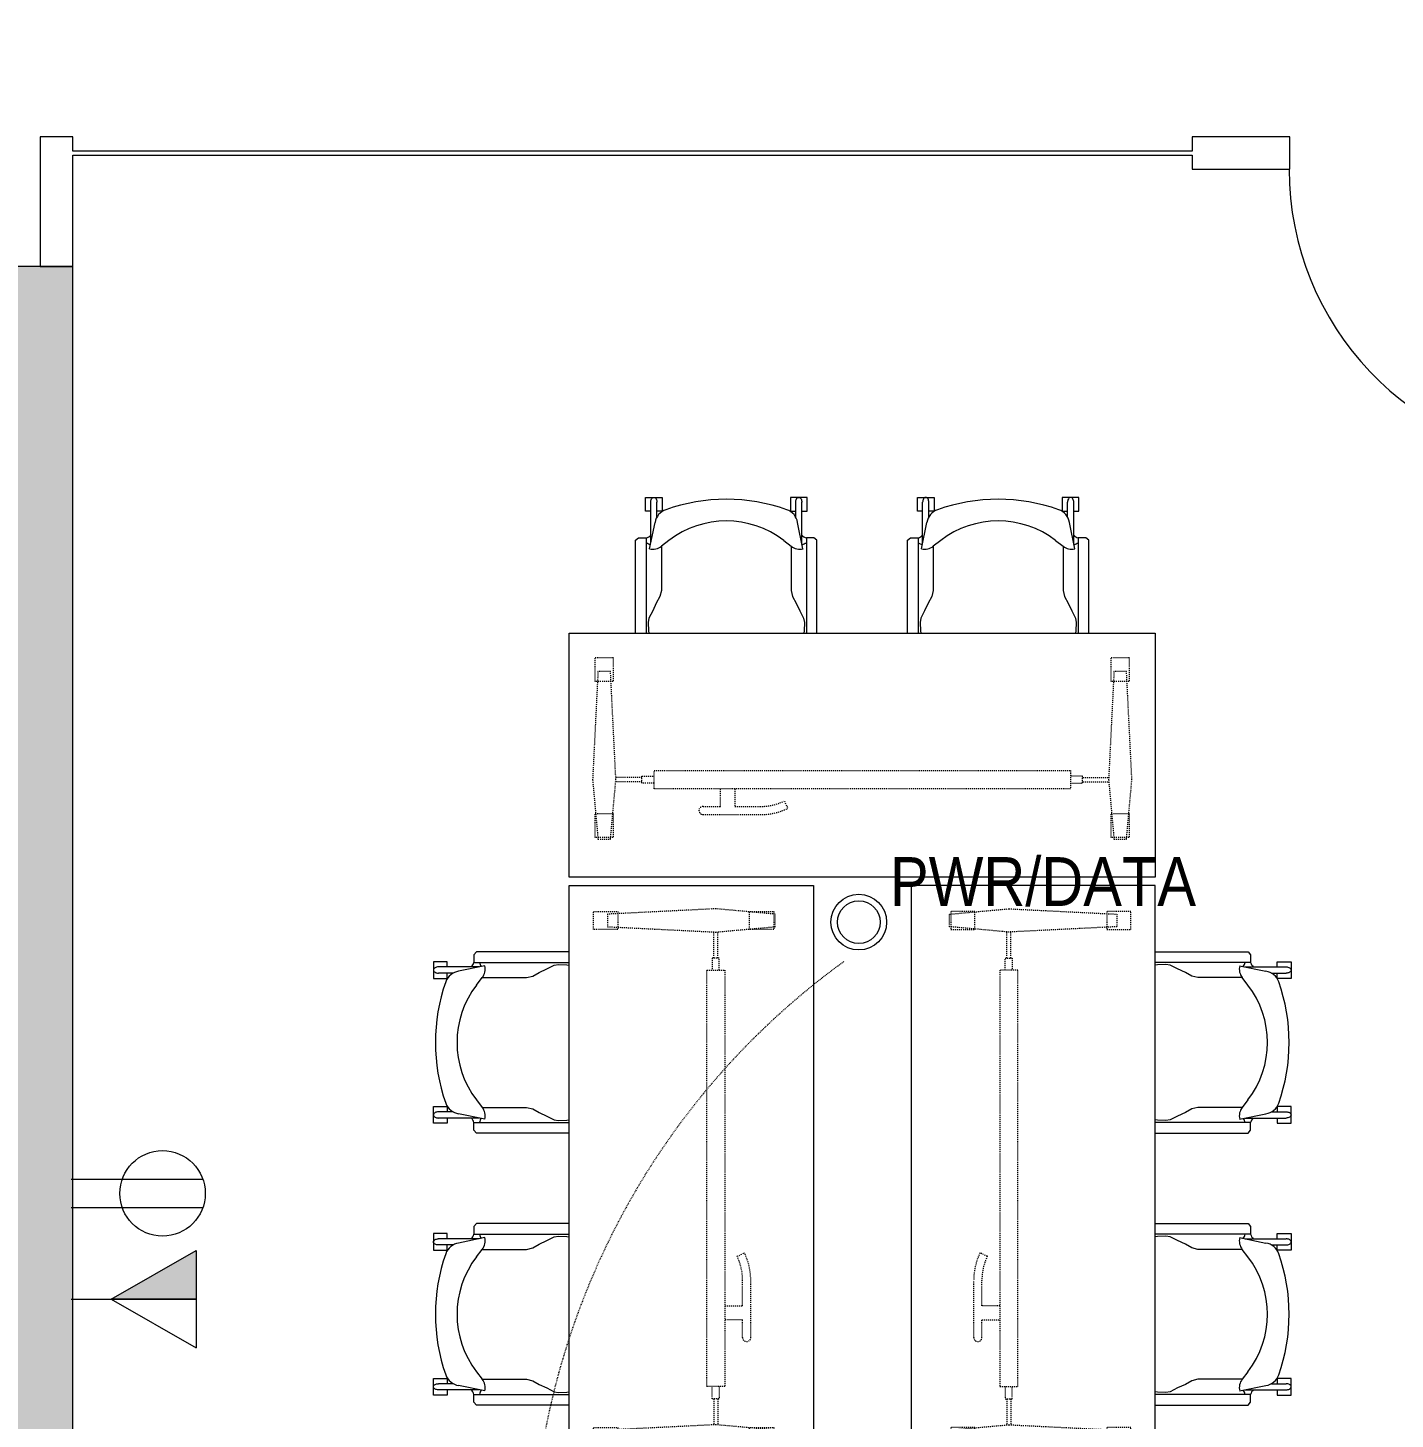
# Model space of a CAD drawing. Header units: inches. Extents: x 1 to 4574, y -953 to 1388.
# Drawn here: x 2739.3 to 2907.3, y -79.3 to 91.7 of the extents above; entities that cross this region are included whole.
import ezdxf

# ---------------------------------------------------------------- set-up
doc = ezdxf.new("R2010")
doc.units = ezdxf.units.IN
doc.header["$MEASUREMENT"] = 0
doc.linetypes.add('Dash', pattern=[0.25, 0.125, -0.125])
doc.linetypes.add('Overhead', pattern=[0.15625, 0.09375, -0.0625])
for name, color, linetype, lineweight in [('3rd Floor Revit Background_dwg', 8, 'Continuous', 9), ('A-ANNO-NOTE', 131, 'Continuous', 20), ('A-DETL-GENF', 92, 'Continuous', 9), ('A-DETL-MEDM', 33, 'Continuous', 20), ('A-DOOR', 31, 'Continuous', 9), ('A-FLOR-OVHD', 1, 'Overhead', 9), ('A-WALL', 113, 'Continuous', 50), ('AWAEX', 7, 'Continuous', 9), ('E-ELEC-FIXT-IDEN', 2, 'Continuous', 9), ('I-FURN', 30, 'Continuous', 9), ('I-FURN-HDLN', 30, 'Continuous', 9), ('I-WALL', 2, 'Continuous', 9)]:
    doc.layers.add(name, color=color, linetype=linetype, lineweight=lineweight)
doc.styles.add('Arial_3', font='arial.ttf', dxfattribs={"width": 0.85, "height": 6})

# ---------------------------------------------------------------- blocks, each defined once
blk = doc.blocks.new('Training Tables - 30x72-1695247-3rd Floor New Construction - Tel_Data_Elec Plan')
at = {"layer": 'I-FURN'}
for p, q in [((-26.63, 31.69), (-24.58, 31.69)), ((-26.63, 30), (-26.63, 31.69)), ((-25.98, 31.19), (-25.96, 31.3)), ((-25.98, 31.1), (-25.98, 31.19)), ((-25.98, 26.05), (-25.98, 31.1)), ((-25.96, 31.3), (-25.93, 31.4)), ((-25.93, 31.4), (-25.89, 31.49)), ((-25.89, 31.49), (-25.83, 31.57)), ((-25.83, 31.57), (-25.77, 31.63)), ((-25.77, 31.63), (-25.71, 31.67)), ((-25.71, 31.67), (-25.64, 31.69)), ((-25.64, 31.69), (-25.57, 31.69)), ((-25.57, 31.69), (-25.5, 31.67)), ((-25.5, 31.67), (-25.44, 31.63)), ((-25.44, 31.63), (-25.38, 31.57)), ((-25.38, 31.57), (-25.33, 31.49)), ((-25.33, 31.49), (-25.28, 31.4)), ((-25.28, 31.4), (-25.25, 31.3)), ((-25.25, 31.3), (-25.23, 31.19)), ((-25.23, 31.19), (-25.23, 31.08)), ((-25.23, 29.27), (-25.23, 31.08)), ((-24.58, 31.69), (-24.58, 30)), ((-8.82, 31.69), (-8.82, 30)), ((-6.78, 31.69), (-8.82, 31.69)), ((-8.18, 31.08), (-8.17, 31.19)), ((-8.18, 29.27), (-8.18, 31.08)), ((-8.17, 31.19), (-8.15, 31.3)), ((-8.15, 31.3), (-8.12, 31.4)), ((-8.12, 31.4), (-8.08, 31.49)), ((-8.08, 31.49), (-8.03, 31.57)), ((-8.03, 31.57), (-7.97, 31.63)), ((-7.97, 31.63), (-7.9, 31.67)), ((-7.9, 31.67), (-7.83, 31.69)), ((-7.83, 31.69), (-7.76, 31.69)), ((-7.76, 31.69), (-7.7, 31.67)), ((-7.7, 31.67), (-7.63, 31.63)), ((-7.63, 31.63), (-7.57, 31.57)), ((-7.57, 31.57), (-7.52, 31.49)), ((-7.52, 31.49), (-7.48, 31.4)), ((-7.48, 31.4), (-7.45, 31.3)), ((-7.45, 31.3), (-7.43, 31.19)), ((-7.43, 31.19), (-7.42, 31.1)), ((-7.42, 26.05), (-7.42, 31.1)), ((-6.78, 30), (-6.78, 31.69)), ((6.78, 31.69), (8.82, 31.69)), ((6.78, 30), (6.78, 31.69)), ((7.43, 31.19), (7.42, 31.1)), ((7.42, 26.05), (7.42, 31.1)), ((7.45, 31.3), (7.43, 31.19)), ((7.48, 31.4), (7.45, 31.3)), ((7.52, 31.49), (7.48, 31.4)), ((7.57, 31.57), (7.52, 31.49)), ((7.63, 31.63), (7.57, 31.57)), ((7.7, 31.67), (7.63, 31.63)), ((7.76, 31.69), (7.7, 31.67)), ((7.83, 31.69), (7.76, 31.69)), ((7.9, 31.67), (7.83, 31.69)), ((7.97, 31.63), (7.9, 31.67)), ((8.03, 31.57), (7.97, 31.63)), ((8.08, 31.49), (8.03, 31.57)), ((8.12, 31.4), (8.08, 31.49)), ((8.15, 31.3), (8.12, 31.4)), ((8.17, 31.19), (8.15, 31.3)), ((8.18, 31.08), (8.17, 31.19)), ((8.18, 29.27), (8.18, 31.08)), ((8.82, 31.69), (8.82, 30)), ((24.58, 31.69), (24.58, 30)), ((26.63, 31.69), (24.58, 31.69)), ((25.25, 31.3), (25.23, 31.19)), ((25.23, 31.19), (25.23, 31.08)), ((25.23, 29.27), (25.23, 31.08)), ((25.28, 31.4), (25.25, 31.3)), ((25.33, 31.49), (25.28, 31.4)), ((25.38, 31.57), (25.33, 31.49)), ((25.44, 31.63), (25.38, 31.57)), ((25.5, 31.67), (25.44, 31.63)), ((25.57, 31.69), (25.5, 31.67)), ((25.64, 31.69), (25.57, 31.69)), ((25.71, 31.67), (25.64, 31.69)), ((25.77, 31.63), (25.71, 31.67)), ((25.83, 31.57), (25.77, 31.63)), ((25.89, 31.49), (25.83, 31.57)), ((25.93, 31.4), (25.89, 31.49)), ((25.96, 31.3), (25.93, 31.4)), ((25.98, 31.19), (25.96, 31.3)), ((25.98, 31.1), (25.98, 31.19)), ((25.98, 26.05), (25.98, 31.1)), ((26.63, 30), (26.63, 31.69)), ((-25.98, 30), (-26.63, 30)), ((-24.58, 30), (-25.23, 30)), ((-8.82, 30), (-8.18, 30)), ((-7.42, 30), (-6.78, 30)), ((7.42, 30), (6.78, 30)), ((8.82, 30), (8.18, 30)), ((24.58, 30), (25.23, 30)), ((25.98, 30), (26.63, 30)), ((-26.12, 25.37), (-25.46, 28.6)), ((-7.28, 25.37), (-7.95, 28.6)), ((7.28, 25.37), (7.95, 28.6)), ((26.12, 25.37), (25.46, 28.6)), ((-27.85, 26.41), (-27.48, 26.71)), ((-27.85, 15), (-27.85, 26.41)), ((-27.48, 26.71), (-26.54, 26.71)), ((-26.54, 26.71), (-26.54, 15)), ((-23.76, 26.39), (-24.67, 25.69)), ((-24.67, 25.69), (-24.67, 20.24)), ((-9.64, 26.39), (-8.73, 25.69)), ((-8.73, 25.69), (-8.73, 20.24)), ((-6.87, 26.71), (-6.87, 15)), ((-5.93, 26.71), (-6.87, 26.71)), ((-5.56, 26.41), (-5.93, 26.71)), ((-5.56, 15), (-5.56, 26.41)), ((5.56, 26.41), (5.93, 26.71)), ((5.56, 15), (5.56, 26.41)), ((5.93, 26.71), (6.87, 26.71)), ((6.87, 26.71), (6.87, 15)), ((9.64, 26.39), (8.73, 25.69)), ((8.73, 25.69), (8.73, 20.24)), ((23.76, 26.39), (24.67, 25.69)), ((24.67, 25.69), (24.67, 20.24)), ((26.54, 26.71), (26.54, 15)), ((27.48, 26.71), (26.54, 26.71)), ((27.85, 26.41), (27.48, 26.71)), ((27.85, 15), (27.85, 26.41)), ((-24.86, 19.49), (-25.31, 18.7)), ((-24.67, 20.24), (-24.86, 19.49)), ((-8.73, 20.24), (-8.55, 19.49)), ((-8.55, 19.49), (-8.1, 18.7)), ((8.55, 19.49), (8.1, 18.7)), ((8.73, 20.24), (8.55, 19.49)), ((24.67, 20.24), (24.86, 19.49)), ((24.86, 19.49), (25.31, 18.7)), ((-25.75, 17.75), (-26.21, 16.85)), ((-25.31, 18.7), (-25.75, 17.75)), ((-8.1, 18.7), (-7.65, 17.75)), ((-7.65, 17.75), (-7.2, 16.85)), ((7.65, 17.75), (7.2, 16.85)), ((8.1, 18.7), (7.65, 17.75)), ((25.31, 18.7), (25.75, 17.75)), ((25.75, 17.75), (26.21, 16.85)), ((-26.21, 16.85), (-26.3, 16.32)), ((-26.3, 16.32), (-26.25, 15.29)), ((-7.2, 16.85), (-7.1, 16.32)), ((-7.1, 16.32), (-7.15, 15.29)), ((7.2, 16.85), (7.1, 16.32)), ((7.1, 16.32), (7.15, 15.29)), ((26.21, 16.85), (26.3, 16.32)), ((26.3, 16.32), (26.25, 15.29)), ((-36, -15), (-36, 15)), ((-36, 15), (36, 15)), ((-26.25, 15.29), (-26.22, 15)), ((-7.15, 15.29), (-7.18, 15)), ((7.15, 15.29), (7.18, 15)), ((26.25, 15.29), (26.22, 15)), ((36, 15), (36, -15)), ((36, -15), (-36, -15))]:
    blk.add_line(p, q, dxfattribs=at)
for centre, radius, start, end in [((-16.7, 9.11), 22.34, 70.5327, 109.4673), ((16.7, 9.11), 22.34, 70.5327, 109.4673), ((-23.48, 28.29), 2, 109.4673, 171.0828), ((-9.92, 28.29), 2, 8.9172, 70.5327), ((9.92, 28.29), 2, 109.4673, 171.0828), ((23.48, 28.29), 2, 8.9172, 70.5327), ((-16.7, 17.2), 11.59, 52.4563, 127.5437), ((16.7, 17.2), 11.59, 52.4563, 127.5437), ((-26.76, 27.75), 1.05, 282.043, 317.3785), ((-26.64, 25.1), 0.933, 49.3975, 83.8817), ((-25.73, 27.07), 1.74, 256.9936, 307.5437), ((-7.67, 27.07), 1.74, 232.4563, 283.0064), ((-6.65, 27.75), 1.05, 222.6215, 257.957), ((-6.77, 25.1), 0.933, 96.1183, 130.6025), ((6.65, 27.75), 1.05, 282.043, 317.3785), ((6.77, 25.1), 0.933, 49.3975, 83.8817), ((7.67, 27.07), 1.74, 256.9936, 307.5437), ((25.73, 27.07), 1.74, 232.4563, 283.0064), ((26.76, 27.75), 1.05, 222.6215, 257.957), ((26.64, 25.1), 0.933, 96.1183, 130.6025)]:
    blk.add_arc(centre, radius, start, end, dxfattribs=at)
at = {"layer": 'I-FURN-HDLN', "linetype": 'Dash'}
for p, q in [((-32.8, 9.05), (-32.8, 12.01)), ((-32.8, 12.01), (-30.6, 12.01)), ((-30.6, 12.01), (-30.6, 9.05)), ((30.6, 12.01), (32.8, 12.01)), ((30.6, 9.05), (30.6, 12.01)), ((32.8, 12.01), (32.8, 9.05)), ((-32.47, 10.29), (-33.13, -3)), ((-30.93, 10.29), (-32.47, 10.29)), ((-30.27, -3), (-30.93, 10.29)), ((30.93, 10.29), (30.27, -3)), ((32.47, 10.29), (30.93, 10.29)), ((33.13, -3), (32.47, 10.29)), ((-30.6, 9.05), (-32.8, 9.05)), ((32.8, 9.05), (30.6, 9.05)), ((-33.13, -3), (-32.47, -10.3)), ((-30.93, -10.3), (-30.27, -3)), ((-27.07, -3.25), (-30.29, -3.25)), ((-27.07, -2.75), (-30.28, -2.75)), ((-27.07, -2.57), (-25.57, -2.57)), ((-27.07, -3.43), (-27.07, -2.57)), ((-25.57, -4.11), (-25.57, -1.89)), ((-25.57, -1.89), (25.58, -1.89)), ((25.58, -1.89), (25.58, -4.11)), ((27.08, -2.57), (25.58, -2.57)), ((27.08, -3.43), (27.08, -2.57)), ((27.08, -2.75), (30.28, -2.75)), ((27.08, -3.25), (30.29, -3.25)), ((30.27, -3), (30.93, -10.3)), ((32.47, -10.3), (33.13, -3)), ((-25.57, -3.43), (-27.07, -3.43)), ((25.58, -4.11), (-25.57, -4.11)), ((-17.4, -6.3), (-17.4, -4.11)), ((-15.64, -4.11), (-15.64, -6.3)), ((25.58, -3.43), (27.08, -3.43)), ((-19.56, -6.3), (-17.4, -6.3)), ((-15.64, -6.3), (-12.56, -6.3)), ((-9.57, -5.63), (-9.15, -6.54)), ((-32.8, -10.12), (-32.8, -7.16)), ((-32.8, -7.16), (-30.6, -7.16)), ((-30.6, -7.16), (-30.6, -10.12)), ((-19.56, -7.3), (-12.56, -7.3)), ((30.6, -7.16), (32.8, -7.16)), ((30.6, -10.12), (30.6, -7.16)), ((32.8, -7.16), (32.8, -10.12)), ((-30.6, -10.12), (-32.8, -10.12)), ((32.8, -10.12), (30.6, -10.12)), ((-32.47, -10.3), (-30.93, -10.3)), ((30.93, -10.3), (32.47, -10.3))]:
    blk.add_line(p, q, dxfattribs=at)
for centre, radius, start, end in [((-19.56, -6.8), 0.5, 90, 270), ((-12.56, 0.7), 7, 270, 295.2411), ((-12.56, 0.7), 8, 270, 295.2061)]:
    blk.add_arc(centre, radius, start, end, dxfattribs=at)
blk = doc.blocks.new('Training Tables - 30x72-592698-3rd Floor New Construction - Tel_Data_Elec Plan')
at = {"layer": 'I-FURN'}
for p, q in [((-36, 15), (-36, -15)), ((36, 15), (-36, 15)), ((36, -15), (36, 15)), ((-36, -15), (36, -15)), ((-27.85, -15), (-27.85, -26.41)), ((-26.54, -26.71), (-26.54, -15)), ((-26.3, -16.32), (-26.25, -15.29)), ((-26.25, -15.29), (-26.22, -15)), ((-7.15, -15.29), (-7.18, -15)), ((-7.1, -16.32), (-7.15, -15.29)), ((-6.87, -26.71), (-6.87, -15)), ((-5.56, -15), (-5.56, -26.41)), ((5.56, -15), (5.56, -26.41)), ((6.87, -26.71), (6.87, -15)), ((7.1, -16.32), (7.15, -15.29)), ((7.15, -15.29), (7.18, -15)), ((26.25, -15.29), (26.22, -15)), ((26.3, -16.32), (26.25, -15.29)), ((26.54, -26.71), (26.54, -15)), ((27.85, -15), (27.85, -26.41)), ((-26.21, -16.85), (-26.3, -16.32)), ((-25.75, -17.75), (-26.21, -16.85)), ((-7.65, -17.75), (-7.2, -16.85)), ((-7.2, -16.85), (-7.1, -16.32)), ((7.2, -16.85), (7.1, -16.32)), ((7.65, -17.75), (7.2, -16.85)), ((25.75, -17.75), (26.21, -16.85)), ((26.21, -16.85), (26.3, -16.32)), ((-25.31, -18.7), (-25.75, -17.75)), ((-24.86, -19.49), (-25.31, -18.7)), ((-8.55, -19.49), (-8.1, -18.7)), ((-8.1, -18.7), (-7.65, -17.75)), ((8.1, -18.7), (7.65, -17.75)), ((8.55, -19.49), (8.1, -18.7)), ((24.86, -19.49), (25.31, -18.7)), ((25.31, -18.7), (25.75, -17.75)), ((-24.67, -20.24), (-24.86, -19.49)), ((-24.67, -25.69), (-24.67, -20.24)), ((-8.73, -20.24), (-8.55, -19.49)), ((-8.73, -25.69), (-8.73, -20.24)), ((8.73, -20.24), (8.55, -19.49)), ((8.73, -25.69), (8.73, -20.24)), ((24.67, -20.24), (24.86, -19.49)), ((24.67, -25.69), (24.67, -20.24)), ((-26.12, -25.37), (-25.46, -28.6)), ((-7.28, -25.37), (-7.95, -28.6)), ((7.28, -25.37), (7.95, -28.6)), ((26.12, -25.37), (25.46, -28.6)), ((-27.85, -26.41), (-27.48, -26.71)), ((-27.48, -26.71), (-26.54, -26.71)), ((-25.98, -26.05), (-25.98, -31.1)), ((-23.76, -26.39), (-24.67, -25.69)), ((-9.64, -26.39), (-8.73, -25.69)), ((-7.42, -26.05), (-7.42, -31.1)), ((-5.93, -26.71), (-6.87, -26.71)), ((-5.56, -26.41), (-5.93, -26.71)), ((5.56, -26.41), (5.93, -26.71)), ((5.93, -26.71), (6.87, -26.71)), ((7.42, -26.05), (7.42, -31.1)), ((9.64, -26.39), (8.73, -25.69)), ((23.76, -26.39), (24.67, -25.69)), ((25.98, -26.05), (25.98, -31.1)), ((27.48, -26.71), (26.54, -26.71)), ((27.85, -26.41), (27.48, -26.71)), ((-26.63, -30), (-26.63, -31.69)), ((-25.98, -30), (-26.63, -30)), ((-25.23, -29.27), (-25.23, -31.08)), ((-24.58, -30), (-25.23, -30)), ((-24.58, -31.69), (-24.58, -30)), ((-8.82, -30), (-8.18, -30)), ((-8.82, -31.69), (-8.82, -30)), ((-8.18, -29.27), (-8.18, -31.08)), ((-7.42, -30), (-6.78, -30)), ((-6.78, -30), (-6.78, -31.69)), ((6.78, -30), (6.78, -31.69)), ((7.42, -30), (6.78, -30)), ((8.18, -29.27), (8.18, -31.08)), ((8.82, -30), (8.18, -30)), ((8.82, -31.69), (8.82, -30)), ((24.58, -30), (25.23, -30)), ((24.58, -31.69), (24.58, -30)), ((25.23, -29.27), (25.23, -31.08)), ((25.98, -30), (26.63, -30)), ((26.63, -30), (26.63, -31.69)), ((-26.63, -31.69), (-24.58, -31.69)), ((-25.98, -31.1), (-25.98, -31.19)), ((-25.98, -31.19), (-25.96, -31.3)), ((-25.96, -31.3), (-25.93, -31.4)), ((-25.93, -31.4), (-25.89, -31.49)), ((-25.89, -31.49), (-25.83, -31.57)), ((-25.83, -31.57), (-25.77, -31.63)), ((-25.77, -31.63), (-25.71, -31.67)), ((-25.71, -31.67), (-25.64, -31.69)), ((-25.64, -31.69), (-25.57, -31.69)), ((-25.57, -31.69), (-25.5, -31.67)), ((-25.5, -31.67), (-25.44, -31.63)), ((-25.44, -31.63), (-25.38, -31.57)), ((-25.38, -31.57), (-25.33, -31.49)), ((-25.33, -31.49), (-25.28, -31.4)), ((-25.28, -31.4), (-25.25, -31.3)), ((-25.25, -31.3), (-25.23, -31.19)), ((-25.23, -31.19), (-25.23, -31.08)), ((-6.78, -31.69), (-8.82, -31.69)), ((-8.18, -31.08), (-8.17, -31.19)), ((-8.17, -31.19), (-8.15, -31.3)), ((-8.15, -31.3), (-8.12, -31.4)), ((-8.12, -31.4), (-8.08, -31.49)), ((-8.08, -31.49), (-8.03, -31.57)), ((-8.03, -31.57), (-7.97, -31.63)), ((-7.97, -31.63), (-7.9, -31.67)), ((-7.9, -31.67), (-7.83, -31.69)), ((-7.83, -31.69), (-7.76, -31.69)), ((-7.76, -31.69), (-7.7, -31.67)), ((-7.7, -31.67), (-7.63, -31.63)), ((-7.63, -31.63), (-7.57, -31.57)), ((-7.57, -31.57), (-7.52, -31.49)), ((-7.52, -31.49), (-7.48, -31.4)), ((-7.48, -31.4), (-7.45, -31.3)), ((-7.45, -31.3), (-7.43, -31.19)), ((-7.43, -31.19), (-7.42, -31.1)), ((6.78, -31.69), (8.82, -31.69)), ((7.43, -31.19), (7.42, -31.1)), ((7.45, -31.3), (7.43, -31.19)), ((7.48, -31.4), (7.45, -31.3)), ((7.52, -31.49), (7.48, -31.4)), ((7.57, -31.57), (7.52, -31.49)), ((7.63, -31.63), (7.57, -31.57)), ((7.7, -31.67), (7.63, -31.63)), ((7.76, -31.69), (7.7, -31.67)), ((7.83, -31.69), (7.76, -31.69)), ((7.9, -31.67), (7.83, -31.69)), ((7.97, -31.63), (7.9, -31.67)), ((8.03, -31.57), (7.97, -31.63)), ((8.08, -31.49), (8.03, -31.57)), ((8.12, -31.4), (8.08, -31.49)), ((8.15, -31.3), (8.12, -31.4)), ((8.17, -31.19), (8.15, -31.3)), ((8.18, -31.08), (8.17, -31.19)), ((26.63, -31.69), (24.58, -31.69)), ((25.23, -31.19), (25.23, -31.08)), ((25.25, -31.3), (25.23, -31.19)), ((25.28, -31.4), (25.25, -31.3)), ((25.33, -31.49), (25.28, -31.4)), ((25.38, -31.57), (25.33, -31.49)), ((25.44, -31.63), (25.38, -31.57)), ((25.5, -31.67), (25.44, -31.63)), ((25.57, -31.69), (25.5, -31.67)), ((25.64, -31.69), (25.57, -31.69)), ((25.71, -31.67), (25.64, -31.69)), ((25.77, -31.63), (25.71, -31.67)), ((25.83, -31.57), (25.77, -31.63)), ((25.89, -31.49), (25.83, -31.57)), ((25.93, -31.4), (25.89, -31.49)), ((25.96, -31.3), (25.93, -31.4)), ((25.98, -31.19), (25.96, -31.3)), ((25.98, -31.1), (25.98, -31.19))]:
    blk.add_line(p, q, dxfattribs=at)
for centre, radius, start, end in [((-25.73, -27.07), 1.74, 52.4563, 103.0064), ((-7.67, -27.07), 1.74, 76.9936, 127.5437), ((7.67, -27.07), 1.74, 52.4563, 103.0064), ((25.73, -27.07), 1.74, 76.9936, 127.5437), ((-26.64, -25.1), 0.933, 276.1183, 310.6025), ((-26.76, -27.75), 1.05, 42.6215, 77.957), ((-16.7, -17.2), 11.59, 232.4563, 307.5437), ((-6.65, -27.75), 1.05, 102.043, 137.3785), ((-6.77, -25.1), 0.933, 229.3975, 263.8817), ((6.77, -25.1), 0.933, 276.1183, 310.6025), ((6.65, -27.75), 1.05, 42.6215, 77.957), ((16.7, -17.2), 11.59, 232.4563, 307.5437), ((26.76, -27.75), 1.05, 102.043, 137.3785), ((26.64, -25.1), 0.933, 229.3975, 263.8817), ((-23.48, -28.29), 2, 188.9172, 250.5327), ((-9.92, -28.29), 2, 289.4673, 351.0828), ((9.92, -28.29), 2, 188.9172, 250.5327), ((23.48, -28.29), 2, 289.4673, 351.0828), ((-16.7, -9.11), 22.34, 250.5327, 289.4673), ((16.7, -9.11), 22.34, 250.5327, 289.4673)]:
    blk.add_arc(centre, radius, start, end, dxfattribs=at)
at = {"layer": 'I-FURN-HDLN', "linetype": 'Dash'}
for p, q in [((-33.13, 3), (-32.47, 10.3)), ((-32.47, 10.3), (-30.93, 10.3)), ((-30.93, 10.3), (-30.27, 3)), ((30.27, 3), (30.93, 10.3)), ((30.93, 10.3), (32.47, 10.3)), ((32.47, 10.3), (33.13, 3)), ((-32.8, 10.12), (-32.8, 7.16)), ((-30.6, 10.12), (-32.8, 10.12)), ((-30.6, 7.16), (-30.6, 10.12)), ((32.8, 10.12), (30.6, 10.12)), ((30.6, 10.12), (30.6, 7.16)), ((32.8, 7.16), (32.8, 10.12)), ((-32.8, 7.16), (-30.6, 7.16)), ((-19.56, 7.3), (-12.56, 7.3)), ((30.6, 7.16), (32.8, 7.16)), ((-19.56, 6.3), (-17.4, 6.3)), ((-17.4, 6.3), (-17.4, 4.11)), ((-15.64, 6.3), (-12.56, 6.3)), ((-15.64, 4.11), (-15.64, 6.3)), ((-9.57, 5.63), (-9.15, 6.54)), ((-27.07, 3.43), (-27.07, 2.57)), ((-25.57, 3.43), (-27.07, 3.43)), ((-25.57, 4.11), (-25.57, 1.89)), ((25.58, 4.11), (-25.57, 4.11)), ((25.58, 1.89), (25.58, 4.11)), ((25.58, 3.43), (27.08, 3.43)), ((27.08, 3.43), (27.08, 2.57)), ((-32.47, -10.29), (-33.13, 3)), ((-30.27, 3), (-30.93, -10.29)), ((-27.07, 3.25), (-30.29, 3.25)), ((-27.07, 2.75), (-30.28, 2.75)), ((-27.07, 2.57), (-25.57, 2.57)), ((-25.57, 1.89), (25.58, 1.89)), ((27.08, 2.57), (25.58, 2.57)), ((27.08, 3.25), (30.29, 3.25)), ((27.08, 2.75), (30.28, 2.75)), ((30.93, -10.29), (30.27, 3)), ((33.13, 3), (32.47, -10.29)), ((-32.8, -9.05), (-32.8, -12.01)), ((-30.6, -9.05), (-32.8, -9.05)), ((-30.6, -12.01), (-30.6, -9.05)), ((32.8, -9.05), (30.6, -9.05)), ((30.6, -9.05), (30.6, -12.01)), ((32.8, -12.01), (32.8, -9.05)), ((-30.93, -10.29), (-32.47, -10.29)), ((32.47, -10.29), (30.93, -10.29)), ((-32.8, -12.01), (-30.6, -12.01)), ((30.6, -12.01), (32.8, -12.01))]:
    blk.add_line(p, q, dxfattribs=at)
for centre, radius, start, end in [((-19.56, 6.8), 0.5, 90, 270), ((-12.56, -0.7), 8, 64.7939, 90), ((-12.56, -0.7), 7, 64.7589, 90)]:
    blk.add_arc(centre, radius, start, end, dxfattribs=at)
blk = doc.blocks.new('Single-Flush - 36_ x 96_-1525938-3rd Floor New Construction - Tel_Data_Elec Plan')
at = {"layer": 'A-DOOR', "color": 250, "lineweight": 20}
for p, q in [((16.25, -2), (16.25, -38.02)), ((18, -2), (16.25, -2)), ((18, -2), (18, -38.02)), ((18, -38.02), (16.25, -38.02))]:
    blk.add_line(p, q, dxfattribs=at)
at = {"layer": 'A-DOOR'}
blk.add_arc((18, -2), 36.07, 180, 267.2188, dxfattribs=at)
blk = doc.blocks.new('3rd Floor Revit Background_dwg-1506769-3rd Floor New Construction - Tel_Data_Elec Plan')
at = {"layer": 'AWAEX'}
for p, q in [((863.19, 62.36), (393.16, 62.36)), ((867.19, -159.73), (867.19, 62.36))]:
    blk.add_line(p, q, dxfattribs=at)

msp = doc.modelspace()

# ---------------------------------------------------------------- hatches: boundary and pattern name
at = {"layer": 'A-ANNO-NOTE', "lineweight": 9}
msp.add_hatch(color=256, dxfattribs=at).paths.add_polyline_path([(2759.95, -64.55), (2759.95, -58.55), (2749.49, -64.55)], flags=0)
at = {"layer": 'A-DETL-GENF'}
h = msp.add_hatch(color=9, dxfattribs=at)
h.paths.add_polyline_path([(3407.25, -163.73), (3408.55, -163.73), (3408.55, 78.29), (3121.05, 78.29), (3121.05, -163.73), (3390.72, -163.73)], flags=0)
h.paths.add_polyline_path([(2284.73, -163.73), (2409.23, -163.73), (2409.23, -147.94), (2631.27, -147.94), (2631.27, -163.73), (2744.77, -163.73), (2744.77, 62.36), (2270.73, 62.36), (2270.73, 25.14), (2284.73, 25.14), (2284.73, -20.73), (2270.73, -20.73), (2270.73, -78.73), (2284.73, -78.73), (2284.73, -120.86), (2270.73, -120.86), (2270.73, -163.73), (2281.92, -163.73)], flags=0)
h.paths.add_polyline_path([(2128.73, -163.73), (2142.23, -163.73), (2142.23, -120.86), (2128.73, -120.86), (2128.73, -76.86), (2142.23, -76.86), (2142.23, -18.86), (2128.73, -18.86), (2128.73, 25.14), (2142.23, 25.14), (2142.23, 62.36), (2018.55, 62.36), (2018.55, 94.66), (1992.98, 120.23), (1915.14, 120.23), (1915.14, 18.14), (1878.64, 18.1), (1878.64, -163.73), (2067.76, -163.73)], flags=0)
h.paths.add_polyline_path([(1531.04, 330.78), (1535.92, 330.78), (1661.25, 456.11), (1548.36, 569.01), (1486.08, 569.01), (1486.07, 773.5), (1372.01, 773.5), (1372.01, 330.78), (1530.26, 330.78)], flags=0)

# ---------------------------------------------------------------- linework, layer by layer
at = {"layer": 'A-ANNO-NOTE'}
for p, q in [((2744.57, -49.81), (2760.77, -49.81)), ((2744.57, -53.29), (2760.77, -53.29)), ((2749.49, -64.55), (2759.95, -58.55)), ((2749.49, -64.55), (2759.95, -58.55)), ((2759.95, -58.55), (2759.95, -64.55)), ((2759.95, -58.55), (2759.95, -70.55)), ((2744.57, -64.55), (2759.95, -64.55)), ((2759.95, -64.55), (2749.49, -64.55)), ((2749.49, -64.55), (2759.95, -70.55))]:
    msp.add_line(p, q, dxfattribs=at)
for centre, radius in [((2841.36, -18.22), 3.42), ((2841.36, -18.22), 2.62), ((2755.81, -51.55), 5.25)]:
    msp.add_circle(centre, radius, dxfattribs=at)
at = {"layer": 'A-DETL-MEDM'}
for p, q in [((2744.77, 62.36), (2270.73, 62.36)), ((2744.77, -163.73), (2744.77, 62.36))]:
    msp.add_line(p, q, dxfattribs=at)
at = {"layer": 'A-FLOR-OVHD'}
msp.add_arc((2894.04, -98.27), 92.89, 125.95, 208.05, dxfattribs=at)
at = {"layer": 'A-WALL', "color": 250, "lineweight": 20}
for p, q in [((2744.77, 78.29), (2740.77, 78.29)), ((2740.77, 78.29), (2740.77, 62.36)), ((2744.77, 76.54), (2744.77, 78.29)), ((2894.3, 78.29), (2882.3, 78.29)), ((2882.3, 78.29), (2882.3, 76.54)), ((2894.3, 74.29), (2894.3, 78.29)), ((2744.77, 62.36), (2744.77, 76.04)), ((2882.3, 76.04), (2882.3, 74.29)), ((2882.3, 74.29), (2894.3, 74.29)), ((2740.77, 62.36), (2744.77, 62.36))]:
    msp.add_line(p, q, dxfattribs=at)
at = {"layer": 'I-WALL', "color": 250, "lineweight": 20}
for p, q in [((2882.3, 76.54), (2744.77, 76.54)), ((2744.77, 76.04), (2882.3, 76.04))]:
    msp.add_line(p, q, dxfattribs=at)

# ---------------------------------------------------------------- block references
at = {"layer": '3rd Floor Revit Background_dwg', "color": 7}
msp.add_blockref('3rd Floor Revit Background_dwg-1506769-3rd Floor New Construction - Tel_Data_Elec Plan', (1877.58, 0), dxfattribs=at)
at = {"layer": 'A-DOOR', "lineweight": 13}
msp.add_blockref('Single-Flush - 36_ x 96_-1525938-3rd Floor New Construction - Tel_Data_Elec Plan', (2912.3, 76.29), dxfattribs=at)
at = {"layer": 'I-FURN'}
msp.add_blockref('Training Tables - 30x72-1695247-3rd Floor New Construction - Tel_Data_Elec Plan', (2841.78, 2.29), dxfattribs=at)
for name, p, rotation in [('Training Tables - 30x72-1695247-3rd Floor New Construction - Tel_Data_Elec Plan', (2820.78, -49.71), 89.99999999999972), ('Training Tables - 30x72-592698-3rd Floor New Construction - Tel_Data_Elec Plan', (2862.78, -49.71), 89.99999999999991)]:
    msp.add_blockref(name, p, dxfattribs=dict(at, rotation=rotation))

# ---------------------------------------------------------------- texts
at = {"layer": 'E-ELEC-FIXT-IDEN', "insert": (2863.99, -10.23), "char_height": 6, "width": 44.5888, "attachment_point": 2, "line_spacing_factor": 0.941778, "style": 'Arial_3'}
msp.add_mtext('PWR/DATA', dxfattribs=at)

doc.saveas('drawing.dxf')
